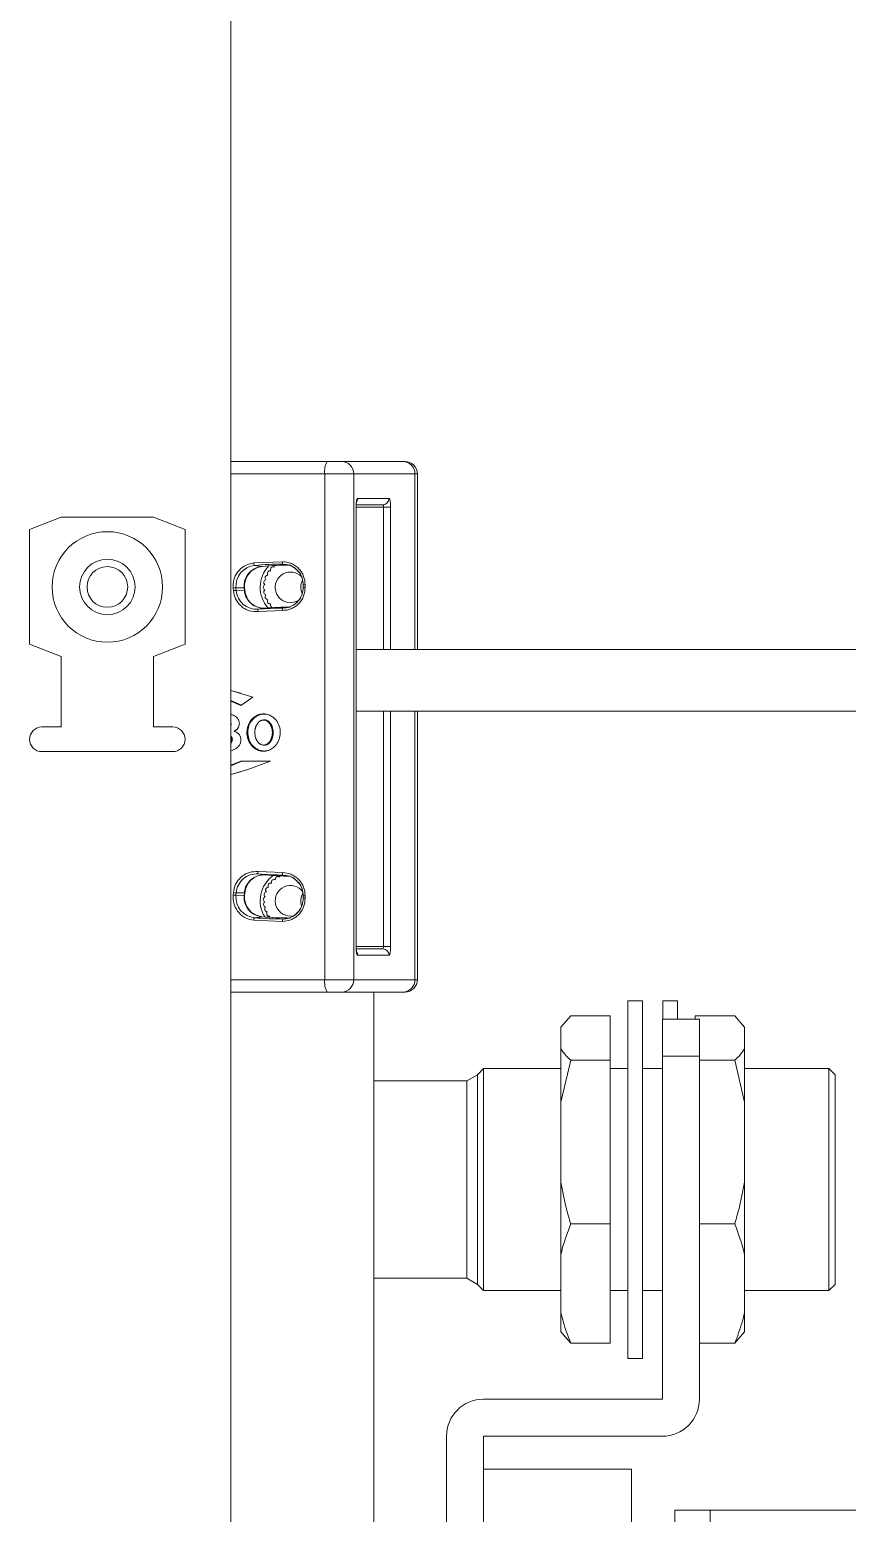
# Model space of a CAD drawing. Header units: millimetres. Extents: x 169 to 14583, y -399 to 10804.
# Drawn here: x 3056 to 3122.3, y 1993.2 to 2113.5 of the extents above; entities that cross this region are included whole.
import ezdxf

# ---------------------------------------------------------------- set-up
doc = ezdxf.new("R2010")
doc.units = ezdxf.units.MM
doc.header["$LTSCALE"] = 35

msp = doc.modelspace()

# ---------------------------------------------------------------- linework, layer by layer
at = {"color": 7, "linetype": 'Continuous', "lineweight": 18}
for p, q in [((3072.272, 2199.459), (3072.272, 1942.459)), ((3080.094, 2078.459), (3072.272, 2078.459)), ((3086.228, 2078.459), (3081.263, 2078.459)), ((3072.272, 2077.459), (3079.906, 2077.459)), ((3082.246, 2077.459), (3079.906, 2077.459)), ((3079.906, 2077.459), (3079.906, 2036.459)), ((3082.246, 2036.459), (3082.246, 2077.459)), ((3082.246, 2077.459), (3087.21, 2077.459)), ((3087.21, 2077.459), (3087.21, 2063.234)), ((3087.21, 2077.459), (3087.414, 2077.459)), ((3087.414, 2063.234), (3087.414, 2077.459)), ((3082.433, 2074.759), (3082.433, 2039.159)), ((3082.442, 2074.759), (3082.433, 2074.759)), ((3082.442, 2039.159), (3082.442, 2074.759)), ((3082.442, 2074.759), (3084.658, 2074.759)), ((3082.448, 2074.959), (3084.621, 2074.959)), ((3085.112, 2075.459), (3082.564, 2075.459)), ((3084.658, 2074.759), (3085.243, 2074.759)), ((3084.658, 2074.759), (3084.658, 2063.234)), ((3085.243, 2063.234), (3085.243, 2074.759)), ((3055.972, 2072.942), (3058.522, 2073.942)), ((3058.522, 2073.942), (3066.022, 2073.942)), ((3066.022, 2073.942), (3068.572, 2072.942)), ((3055.972, 2063.642), (3055.972, 2072.942)), ((3068.572, 2072.942), (3068.572, 2063.642)), ((3076.468, 2070.34), (3074.15, 2070.237)), ((3074.203, 2070.038), (3074.792, 2069.957)), ((3074.83, 2069.957), (3074.792, 2069.957)), ((3075.513, 2069.605), (3075.511, 2069.605)), ((3075.802, 2069.899), (3075.8, 2069.899)), ((3076.505, 2070.14), (3076.934, 2070.08)), ((3072.463, 2068.363), (3072.47, 2068.199)), ((3075.05, 2068.467), (3075.048, 2068.467)), ((3075.13, 2068.875), (3075.128, 2068.875)), ((3075.286, 2069.259), (3075.284, 2069.259)), ((3075.286, 2069.259), (3075.284, 2069.259)), ((3078.154, 2068.459), (3078.154, 2068.259)), ((3078.154, 2068.459), (3078.316, 2068.459)), ((3078.316, 2068.259), (3078.316, 2068.459)), ((3072.47, 2068.199), (3072.487, 2068)), ((3073.363, 2068.224), (3072.702, 2068.217)), ((3072.719, 2068.017), (3072.702, 2068.217)), ((3072.719, 2068.017), (3073.38, 2068.024)), ((3073.363, 2068.224), (3073.38, 2068.024)), ((3073.401, 2068.224), (3073.363, 2068.224)), ((3073.418, 2068.024), (3073.38, 2068.024)), ((3073.418, 2068.024), (3073.401, 2068.224)), ((3075.05, 2068.051), (3075.048, 2068.051)), ((3075.13, 2067.643), (3075.128, 2067.643)), ((3075.284, 2067.259), (3075.286, 2067.259)), ((3075.286, 2067.259), (3075.284, 2067.259)), ((3078.316, 2068.259), (3078.154, 2068.259)), ((3074.489, 2066.29), (3076.468, 2066.378)), ((3075.083, 2066.57), (3074.508, 2066.489)), ((3075.513, 2066.913), (3075.511, 2066.913)), ((3076.505, 2066.578), (3076.95, 2066.64)), ((3058.522, 2062.642), (3055.972, 2063.642)), ((3068.572, 2063.642), (3066.022, 2062.642)), ((3058.522, 2056.942), (3058.522, 2062.642)), ((3066.022, 2062.642), (3066.022, 2056.942)), ((3128.552, 2063.234), (3082.442, 2063.234)), ((3074.076, 2059.365), (3072.272, 2059.904)), ((3073.087, 2059.682), (3072.272, 2059.902)), ((3073.137, 2058.711), (3072.272, 2059.079)), ((3072.272, 2059.04), (3073.082, 2058.693)), ((3073.082, 2058.693), (3074.076, 2059.365)), ((3072.426, 2057.905), (3072.272, 2057.945)), ((3074.84, 2057.495), (3074.788, 2057.48)), ((3082.442, 2058.234), (3125.08, 2058.234)), ((3084.658, 2058.234), (3084.658, 2039.159)), ((3085.243, 2039.159), (3085.243, 2058.234)), ((3087.21, 2058.234), (3087.21, 2036.459)), ((3087.414, 2036.459), (3087.414, 2058.234)), ((3056.972, 2056.942), (3058.522, 2056.942)), ((3066.022, 2056.942), (3067.572, 2056.942)), ((3072.272, 2057.146), (3072.315, 2057.146)), ((3072.532, 2056.598), (3072.532, 2056.602)), ((3072.337, 2055.946), (3072.408, 2055.946)), ((3074.788, 2055.5), (3074.84, 2055.485)), ((3074.995, 2055.461), (3074.841, 2055.488)), ((3067.572, 2054.942), (3056.972, 2054.942)), ((3072.272, 2055.031), (3072.46, 2055.07)), ((3072.272, 2055.027), (3072.408, 2055.055)), ((3073.104, 2054.177), (3072.272, 2053.841)), ((3072.272, 2053.803), (3073.163, 2054.161)), ((3075.494, 2054.178), (3073.104, 2054.177)), ((3073.163, 2054.161), (3073.104, 2054.177)), ((3075.457, 2054.163), (3073.163, 2054.161)), ((3072.272, 2053.088), (3073.072, 2053.304)), ((3076.468, 2045.14), (3074.489, 2045.228)), ((3074.508, 2045.029), (3075.083, 2044.948)), ((3075.585, 2044.289), (3075.583, 2044.289)), ((3075.888, 2044.567), (3075.887, 2044.567)), ((3076.24, 2044.78), (3076.238, 2044.78)), ((3076.934, 2044.88), (3076.505, 2044.94)), ((3072.47, 2043.319), (3072.463, 2043.155)), ((3072.487, 2043.518), (3072.47, 2043.319)), ((3072.702, 2043.301), (3072.719, 2043.501)), ((3072.702, 2043.301), (3073.363, 2043.294)), ((3073.38, 2043.494), (3072.719, 2043.501)), ((3073.363, 2043.294), (3073.38, 2043.494)), ((3073.401, 2043.294), (3073.363, 2043.294)), ((3073.418, 2043.494), (3073.38, 2043.494)), ((3073.401, 2043.294), (3073.418, 2043.494)), ((3075.064, 2043.177), (3075.062, 2043.177)), ((3075.165, 2043.58), (3075.163, 2043.58)), ((3075.34, 2043.956), (3075.339, 2043.956)), ((3078.154, 2043.259), (3078.154, 2043.059)), ((3078.154, 2043.259), (3078.316, 2043.259)), ((3078.154, 2043.059), (3078.316, 2043.059)), ((3078.316, 2043.059), (3078.316, 2043.259)), ((3075.042, 2042.762), (3075.041, 2042.762)), ((3075.101, 2042.351), (3075.099, 2042.351)), ((3075.237, 2041.959), (3075.235, 2041.959)), ((3074.15, 2041.281), (3076.468, 2041.178)), ((3074.203, 2041.48), (3074.792, 2041.561)), ((3074.83, 2041.561), (3074.792, 2041.561)), ((3075.446, 2041.601), (3075.444, 2041.601)), ((3076.505, 2041.378), (3076.95, 2041.44)), ((3077.124, 2041.609), (3077.388, 2041.638)), ((3082.433, 2039.159), (3082.442, 2039.159)), ((3084.658, 2039.159), (3082.442, 2039.159)), ((3084.621, 2038.959), (3082.448, 2038.959)), ((3082.564, 2038.459), (3085.112, 2038.459)), ((3084.658, 2039.159), (3085.243, 2039.159)), ((3079.906, 2036.459), (3072.272, 2036.459)), ((3079.906, 2036.459), (3082.246, 2036.459)), ((3087.21, 2036.459), (3082.246, 2036.459)), ((3087.414, 2036.459), (3087.21, 2036.459)), ((3080.094, 2035.459), (3072.272, 2035.459)), ((3086.228, 2035.459), (3081.263, 2035.459)), ((3083.872, 1962.823), (3083.872, 2035.459)), ((3086.414, 2035.459), (3086.228, 2035.459)), ((3105.675, 2034.759), (3104.475, 2034.759)), ((3104.475, 2034.759), (3104.475, 2005.759)), ((3105.675, 2034.759), (3105.675, 2005.759)), ((3108.505, 2034.759), (3107.305, 2034.759)), ((3107.305, 2034.759), (3107.305, 2033.259)), ((3108.505, 2034.759), (3108.505, 2033.259)), ((3099.047, 2032.607), (3099.839, 2033.525)), ((3103.047, 2033.525), (3099.839, 2033.525)), ((3103.047, 2033.525), (3103.047, 2029.927)), ((3109.934, 2033.525), (3113.141, 2033.525)), ((3109.934, 2033.525), (3109.934, 2033.259)), ((3113.934, 2032.607), (3113.141, 2033.525)), ((3099.047, 2032.607), (3099.047, 2030.845)), ((3107.272, 2030.259), (3107.272, 2033.259)), ((3107.272, 2033.259), (3110.272, 2033.259)), ((3110.272, 2033.259), (3110.272, 2030.259)), ((3113.934, 2032.607), (3113.934, 2030.845)), ((3099.047, 2030.845), (3099.047, 2026.541)), ((3099.047, 2026.541), (3099.839, 2029.927)), ((3103.047, 2029.927), (3099.839, 2029.927)), ((3103.047, 2029.927), (3103.047, 2016.66)), ((3107.272, 2030.259), (3107.272, 2002.459)), ((3110.272, 2030.259), (3107.272, 2030.259)), ((3110.272, 2030.259), (3110.272, 2002.459)), ((3110.272, 2029.927), (3113.141, 2029.927)), ((3113.934, 2026.541), (3113.141, 2029.927)), ((3113.934, 2030.845), (3113.934, 2026.541)), ((3092.272, 2028.759), (3091.406, 2028.259)), ((3092.772, 2029.259), (3092.272, 2028.759)), ((3092.272, 2028.759), (3092.272, 2011.759)), ((3099.047, 2029.259), (3092.772, 2029.259)), ((3092.772, 2029.259), (3092.772, 2011.259)), ((3104.475, 2029.259), (3103.047, 2029.259)), ((3107.272, 2029.259), (3105.675, 2029.259)), ((3120.772, 2029.259), (3113.934, 2029.259)), ((3121.272, 2028.759), (3120.772, 2029.259)), ((3120.772, 2029.259), (3120.772, 2011.259)), ((3121.272, 2028.759), (3121.272, 2011.759)), ((3091.406, 2028.259), (3083.872, 2028.259)), ((3091.406, 2028.259), (3091.406, 2012.259)), ((3099.047, 2026.541), (3099.047, 2020.047)), ((3113.934, 2026.541), (3113.934, 2020.047)), ((3099.047, 2020.047), (3099.047, 2014.193)), ((3113.934, 2020.047), (3113.934, 2014.193)), ((3103.047, 2016.66), (3099.839, 2016.66)), ((3103.047, 2016.66), (3103.047, 2006.993)), ((3110.272, 2016.66), (3113.141, 2016.66)), ((3099.047, 2014.193), (3099.047, 2009.46)), ((3113.934, 2014.193), (3113.934, 2009.46)), ((3083.872, 2012.259), (3091.406, 2012.259)), ((3091.406, 2012.259), (3092.272, 2011.759)), ((3092.272, 2011.759), (3092.772, 2011.259)), ((3092.772, 2011.259), (3099.047, 2011.259)), ((3103.047, 2011.259), (3104.475, 2011.259)), ((3105.675, 2011.259), (3107.272, 2011.259)), ((3113.934, 2011.259), (3120.772, 2011.259)), ((3120.772, 2011.259), (3121.272, 2011.759)), ((3099.047, 2009.46), (3099.047, 2007.911)), ((3113.934, 2009.46), (3113.934, 2007.911)), ((3099.047, 2007.911), (3099.839, 2006.993)), ((3103.047, 2006.993), (3099.839, 2006.993)), ((3110.272, 2006.993), (3113.141, 2006.993)), ((3113.934, 2007.911), (3113.141, 2006.993)), ((3104.475, 2005.759), (3105.675, 2005.759)), ((3107.272, 2002.459), (3092.772, 2002.459)), ((3089.772, 1999.459), (3089.772, 1963.245)), ((3092.772, 1996.779), (3092.772, 1999.459)), ((3092.772, 1999.459), (3107.272, 1999.459)), ((3092.772, 1996.779), (3092.772, 1991.779)), ((3104.772, 1996.779), (3092.772, 1996.779)), ((3104.772, 1991.779), (3104.772, 1996.779)), ((3108.272, 1981.659), (3108.272, 1993.459)), ((3108.272, 1993.459), (3111.159, 1993.459)), ((3111.159, 1993.459), (3111.159, 1981.659)), ((3111.159, 1993.459), (3198.272, 1993.459))]:
    msp.add_line(p, q, dxfattribs=at)
at = {"color": 7, "linetype": 'Continuous', "lineweight": 18, "flags": 128}
for points in [[(3075.812, 2070.026), (3075.797, 2069.965), (3075.8, 2069.899)], [(3075.813, 2070.026), (3075.799, 2069.965), (3075.802, 2069.899)], [(3077.124, 2067.009), (3077.594, 2067.104), (3077.799, 2067.215)], [(3072.272, 2053.086), (3073.663, 2053.487), (3075.494, 2054.178)], [(3076.263, 2044.874), (3076.251, 2044.844), (3076.238, 2044.78)], [(3076.265, 2044.874), (3076.252, 2044.844), (3076.24, 2044.78)], [(3075.444, 2041.601), (3075.425, 2041.538), (3075.423, 2041.515)], [(3075.446, 2041.601), (3075.427, 2041.538), (3075.425, 2041.515)]]:
    msp.add_lwpolyline(points, dxfattribs=at)
at = {"color": 7, "linetype": 'Continuous', "lineweight": 18}
for radius in [4.48, 2.25, 1.65]:
    msp.add_circle((3062.272, 2068.292), radius, dxfattribs=at)
for centre, radius, start, end in [((3081.381, 2077.7), 1.495, 149.48992, 189.2883), ((3081.254, 2077.468), 0.991, 359.49284, 89.4837), ((3086.219, 2077.468), 0.991, 359.49284, 89.4837), ((3086.414, 2077.459), 1, 0, 90), ((3082.057, 2075.459), 0.507, 329.30754, 0.03296), ((3084.616, 2075.455), 0.496, 270.5163, 0.50716), ((3084.363, 2074.807), 0.299, 350.7117, 30.51008), ((3074.367, 2068.373), 1.673, 95.62679, 185.37957), ((3074.948, 2068.373), 1.592, 95.62679, 185.37957), ((3074.986, 2068.373), 1.592, 95.62679, 185.37957), ((3074.481, 2070.219), 0.332, 176.93988, 213.18707), ((3076.505, 2044.199), 25.941, 90.00014, 95.08986), ((3077.197, 2068.259), 2.531, 136.58193, 221.30764), ((3077.087, 2044.196), 25.863, 90.00014, 95.08986), ((3077.124, 2044.196), 25.863, 90.00014, 95.08986), ((3075.471, 2069.384), 0.224, 79.51657, 213.92578), ((3075.473, 2069.384), 0.225, 90.8036, 213.82123), ((3075.717, 2069.692), 0.223, 67.98663, 203.03684), ((3075.721, 2069.691), 0.225, 90.83017, 202.64031), ((3076.779, 2070.294), 0.314, 171.48456, 209.20077), ((3076.494, 2068.483), 1.657, 19.66621, 89.61195), ((3075.138, 2068.259), 0.226, 113.30924, 246.69076), ((3075.14, 2068.259), 0.226, 113.30924, 246.69076), ((3075.176, 2068.654), 0.226, 102.19032, 235.69815), ((3075.178, 2068.654), 0.226, 102.19032, 235.69815), ((3075.288, 2069.034), 0.225, 90.92551, 224.79366), ((3075.29, 2069.034), 0.225, 90.92551, 224.79366), ((3077.124, 2068.252), 1.243, 43.14002, 269.99732), ((3079.222, 2068.259), 1.269, 152.75407, 203.54469), ((3073.002, 2062.665), 5.559, 93.09328, 95.49253), ((3073.019, 2062.466), 5.559, 93.09328, 95.49253), ((3074.375, 2068.144), 1.661, 184.38029, 274.61022), ((3074.956, 2068.145), 1.58, 184.38029, 274.61022), ((3074.995, 2068.146), 1.582, 184.40856, 269.57107), ((3075.176, 2067.864), 0.226, 124.30185, 257.80968), ((3075.178, 2067.864), 0.226, 124.30185, 257.80968), ((3075.288, 2067.484), 0.225, 135.20634, 269.07449), ((3075.29, 2067.484), 0.225, 135.20634, 269.07449), ((3075.471, 2067.134), 0.224, 146.07422, 280.48343), ((3075.473, 2067.134), 0.225, 146.17877, 269.1964), ((3076.497, 2068.23), 1.653, 270.27704, 339.37184), ((3074.78, 2066.362), 0.299, 154.92702, 193.96302), ((3076.505, 2044.075), 22.503, 90.00014, 95.08986), ((3077.087, 2044.077), 22.582, 90.00014, 95.08986), ((3075.72, 2066.827), 0.226, 157.48958, 251.23398), ((3075.722, 2066.827), 0.226, 157.49018, 251.15181), ((3076.779, 2066.424), 0.314, 150.79923, 188.51544), ((3056.972, 2055.942), 1, 90, 180), ((3067.572, 2055.942), 1, 0, 90), ((3056.972, 2055.942), 1, 180, 270), ((3067.572, 2055.942), 1, 270, 0), ((3074.375, 2043.374), 1.661, 85.38978, 175.61971), ((3074.956, 2043.373), 1.58, 85.38978, 175.61971), ((3074.995, 2043.372), 1.582, 90.42893, 175.59144), ((3074.78, 2045.156), 0.299, 166.03698, 205.07298), ((3076.505, 2067.443), 22.503, 264.91014, 269.99986), ((3077.191, 2042.858), 2.526, 126.00828, 211.35893), ((3077.087, 2067.44), 22.582, 264.91014, 269.99986), ((3075.53, 2044.071), 0.224, 76.44317, 211.01786), ((3075.533, 2044.071), 0.225, 90.75713, 210.88765), ((3075.792, 2044.365), 0.223, 64.88727, 200.11361), ((3075.796, 2044.365), 0.225, 90.78152, 199.69964), ((3076.105, 2044.602), 0.221, 53.26557, 189.11967), ((3076.109, 2044.601), 0.224, 90.59102, 188.68988), ((3076.779, 2045.094), 0.314, 171.48456, 209.20077), ((3076.494, 2043.283), 1.657, 19.66621, 89.61195), ((3073.002, 2048.853), 5.559, 264.50747, 266.90672), ((3073.019, 2049.052), 5.559, 264.50747, 266.90672), ((3074.367, 2043.145), 1.673, 174.62043, 264.37321), ((3074.948, 2043.145), 1.592, 174.62043, 264.37321), ((3074.986, 2043.145), 1.592, 174.62043, 264.37321), ((3075.141, 2042.965), 0.226, 110.34889, 243.73956), ((3075.143, 2042.965), 0.226, 110.34889, 243.73956), ((3075.199, 2043.357), 0.226, 99.19202, 232.77492), ((3075.201, 2043.357), 0.226, 99.19202, 232.77492), ((3075.33, 2043.731), 0.225, 87.88758, 221.88566), ((3075.332, 2043.731), 0.225, 90.91807, 221.85715), ((3077.122, 2042.85), 1.241, 35.76218, 270.07628), ((3079.222, 2042.859), 1.269, 150.4028, 199.26564), ((3075.158, 2042.569), 0.226, 121.37225, 254.82194), ((3075.16, 2042.569), 0.226, 121.37225, 254.82194), ((3075.251, 2042.184), 0.226, 132.2957, 266.04699), ((3075.253, 2042.184), 0.226, 132.2957, 266.04699), ((3075.415, 2041.824), 0.225, 143.16783, 277.41879), ((3075.418, 2041.824), 0.225, 143.24527, 269.15214), ((3076.497, 2043.03), 1.653, 270.27704, 339.37184), ((3074.481, 2041.298), 0.332, 146.81293, 183.06012), ((3076.505, 2067.319), 25.941, 264.91014, 269.99986), ((3077.087, 2067.322), 25.863, 264.91014, 269.99986), ((3077.124, 2067.322), 25.863, 264.91014, 269.99986), ((3076.779, 2041.224), 0.314, 150.79923, 188.51544), ((3082.057, 2038.459), 0.507, 359.96772, 30.28586), ((3084.363, 2039.111), 0.299, 329.48992, 9.2883), ((3084.616, 2038.463), 0.496, 359.49284, 89.4837), ((3081.381, 2036.218), 1.495, 170.7117, 210.51008), ((3081.254, 2036.45), 0.991, 270.5163, 0.50716), ((3086.219, 2036.45), 0.991, 270.5163, 0.50716), ((3086.414, 2036.459), 1, 270, 0), ((3092.772, 1999.459), 3, 90, 180), ((3107.272, 2002.459), 3, 270, 0)]:
    msp.add_arc(centre, radius, start, end, dxfattribs=at)
for points, knots in [([(3081.263, 2078.459), (3081.227, 2078.459), (3081.17, 2078.459), (3081.004, 2078.459), (3080.847, 2078.459), (3080.667, 2078.459), (3080.414, 2078.459), (3080.22, 2078.459), (3080.094, 2078.459)], [0, 0, 0, 0, 0.239443, 0.3695502, 0.4999998, 0.6301073, 0.760557, 1, 1, 1, 1]), ([(3086.41, 2078.459), (3086.411, 2078.459), (3086.471, 2078.459), (3086.348, 2078.459), (3086.228, 2078.459)], [0, 0, 0, 0, 0.0215584, 1, 1, 1, 1]), ([(3082.564, 2075.459), (3082.548, 2075.45), (3082.522, 2075.435), (3082.492, 2075.348), (3082.471, 2075.258), (3082.454, 2075.146), (3082.437, 2074.983), (3082.435, 2074.847), (3082.433, 2074.759)], [0, 0, 0, 0, 0.239443, 0.3694769, 0.4999998, 0.6300339, 0.760557, 1, 1, 1, 1]), ([(3082.442, 2074.759), (3082.443, 2074.826), (3082.445, 2074.918), (3082.454, 2075.034), (3082.463, 2075.111), (3082.473, 2075.173), (3082.482, 2075.207), (3082.482, 2075.208), (3082.482, 2075.209)], [0, 0, 0, 0, 0.3164779, 0.4363052, 0.61533, 0.775385, 0.9155727, 1, 1, 1, 1]), ([(3085.243, 2074.759), (3085.241, 2074.847), (3085.239, 2074.983), (3085.222, 2075.146), (3085.205, 2075.257), (3085.184, 2075.348), (3085.154, 2075.435), (3085.128, 2075.45), (3085.112, 2075.459)], [0, 0, 0, 0, 0.239443, 0.3694769, 0.4999998, 0.6300339, 0.760557, 1, 1, 1, 1]), ([(3074.15, 2070.237), (3073.932, 2070.194), (3073.481, 2070.105), (3072.918, 2069.662), (3072.534, 2069.053), (3072.486, 2068.588), (3072.463, 2068.363)], [0, 0, 0, 0, 0.2412019, 0.5, 0.7587981, 1, 1, 1, 1]), ([(3078.316, 2068.459), (3078.291, 2068.696), (3078.253, 2069.061), (3078.023, 2069.499), (3077.784, 2069.798), (3077.49, 2070.042), (3077.06, 2070.276), (3076.701, 2070.315), (3076.468, 2070.34)], [0, 0, 0, 0, 0.2394429, 0.3696305, 0.4999999, 0.6301875, 0.7605571, 1, 1, 1, 1]), ([(3076.922, 2070.086), (3077.095, 2070.026), (3077.392, 2069.923), (3077.608, 2069.691), (3077.698, 2069.594)], [0, 0, 0, 0, 0.5801822, 1, 1, 1, 1]), ([(3077.698, 2069.594), (3077.736, 2069.561), (3077.91, 2069.407), (3078.099, 2069.01), (3078.141, 2068.643), (3078.162, 2068.459)], [0, 0, 0, 0, 0.1213264, 0.559595, 1, 1, 1, 1]), ([(3072.487, 2068), (3072.532, 2067.766), (3072.601, 2067.406), (3072.868, 2066.99), (3073.132, 2066.713), (3073.445, 2066.496), (3073.894, 2066.301), (3074.255, 2066.294), (3074.489, 2066.29)], [0, 0, 0, 0, 0.23944295, 0.36963045, 0.49999992, 0.6301875, 0.76055705, 1, 1, 1, 1]), ([(3076.468, 2066.378), (3076.701, 2066.403), (3077.059, 2066.442), (3077.49, 2066.676), (3077.784, 2066.919), (3078.023, 2067.219), (3078.253, 2067.657), (3078.291, 2068.022), (3078.316, 2068.259)], [0, 0, 0, 0, 0.23944295, 0.36963045, 0.49999992, 0.6301875, 0.76055705, 1, 1, 1, 1]), ([(3078.162, 2068.259), (3078.141, 2068.075), (3078.1, 2067.707), (3077.902, 2067.3), (3077.717, 2067.138), (3077.669, 2067.096)], [0, 0, 0, 0, 0.426743, 0.8514159, 1, 1, 1, 1]), ([(3077.669, 2067.096), (3077.588, 2067.01), (3077.381, 2066.789), (3077.095, 2066.691), (3076.922, 2066.632)], [0, 0, 0, 0, 0.393998, 1, 1, 1, 1]), ([(3072.75, 2057.73), (3072.697, 2057.772), (3072.587, 2057.858), (3072.421, 2057.934), (3072.31, 2057.944), (3072.272, 2057.947)], [0, 0, 0, 0, 0.3766966, 0.7851374, 1, 1, 1, 1]), ([(3072.974, 2057.23), (3072.967, 2057.307), (3072.953, 2057.46), (3072.855, 2057.627), (3072.776, 2057.705), (3072.75, 2057.73)], [0, 0, 0, 0, 0.4072418, 0.8070886, 1, 1, 1, 1]), ([(3074.939, 2058.003), (3074.819, 2057.992), (3074.561, 2057.97), (3074.193, 2057.778), (3073.875, 2057.463), (3073.651, 2057.032), (3073.56, 2056.515), (3073.638, 2055.968), (3073.893, 2055.477), (3074.284, 2055.129), (3074.659, 2054.994), (3074.996, 2054.967), (3075.317, 2055.016), (3075.684, 2055.2), (3076.003, 2055.517), (3076.227, 2055.948), (3076.318, 2056.465), (3076.24, 2057.012), (3075.984, 2057.503), (3075.593, 2057.849), (3075.218, 2057.99), (3075.001, 2058), (3074.939, 2058.003)], [0, 0, 0, 0, 0.0403201, 0.0871028, 0.1358295, 0.1886366, 0.2462501, 0.3074153, 0.3688227, 0.4266413, 0.4789465, 0.5, 0.5403201, 0.5871028, 0.6358295, 0.6886366, 0.7462501, 0.8074153, 0.8688227, 0.9266413, 0.9789465, 1, 1, 1, 1]), ([(3074.995, 2057.987), (3074.875, 2057.977), (3074.618, 2057.954), (3074.255, 2057.763), (3073.941, 2057.45), (3073.72, 2057.023), (3073.632, 2056.51), (3073.71, 2055.968), (3073.965, 2055.484), (3074.353, 2055.14), (3074.722, 2055.01), (3075.05, 2054.982), (3075.222, 2055.019), (3075.334, 2055.044)], [0, 0, 0, 0, 0.0756418, 0.1623012, 0.2526674, 0.3506948, 0.4577223, 0.5713789, 0.6854306, 0.7926944, 0.8896032, 0.927542, 1, 1, 1, 1]), ([(3074.939, 2055.477), (3074.924, 2055.477), (3074.88, 2055.478), (3074.823, 2055.489), (3074.754, 2055.51), (3074.687, 2055.54), (3074.613, 2055.586), (3074.558, 2055.633), (3074.506, 2055.685), (3074.459, 2055.74), (3074.417, 2055.8), (3074.387, 2055.85), (3074.359, 2055.902), (3074.334, 2055.955), (3074.312, 2056.009), (3074.298, 2056.05), (3074.271, 2056.134), (3074.22, 2056.359), (3074.222, 2056.614), (3074.264, 2056.815), (3074.279, 2056.87), (3074.291, 2056.909), (3074.304, 2056.947), (3074.321, 2056.993), (3074.34, 2057.037), (3074.361, 2057.081), (3074.391, 2057.138), (3074.425, 2057.193), (3074.474, 2057.258), (3074.527, 2057.319), (3074.587, 2057.372), (3074.653, 2057.419), (3074.709, 2057.451), (3074.78, 2057.479), (3074.837, 2057.494), (3074.895, 2057.502), (3074.954, 2057.505), (3075.028, 2057.498), (3075.114, 2057.474), (3075.195, 2057.437), (3075.258, 2057.397), (3075.316, 2057.35), (3075.37, 2057.298), (3075.427, 2057.229), (3075.469, 2057.167), (3075.499, 2057.115), (3075.52, 2057.076), (3075.539, 2057.035), (3075.556, 2056.993), (3075.572, 2056.951), (3075.601, 2056.866), (3075.656, 2056.64), (3075.657, 2056.378), (3075.614, 2056.168), (3075.594, 2056.093), (3075.576, 2056.038), (3075.556, 2055.984), (3075.537, 2055.94), (3075.516, 2055.896), (3075.493, 2055.854), (3075.453, 2055.788), (3075.408, 2055.726), (3075.356, 2055.669), (3075.302, 2055.616), (3075.241, 2055.57), (3075.176, 2055.533), (3075.113, 2055.506), (3075.034, 2055.482), (3074.971, 2055.478), (3074.939, 2055.477)], [0, 0, 0, 0, 0.0082171, 0.0243031, 0.0323243, 0.0484006, 0.0644698, 0.0805305, 0.0885485, 0.1046005, 0.1206487, 0.1286654, 0.1366819, 0.1527241, 0.1607403, 0.1687564, 0.1767724, 0.2089061, 0.2947675, 0.3125144, 0.3213836, 0.3258176, 0.3346869, 0.3435564, 0.3524259, 0.3612956, 0.3701655, 0.387922, 0.3967928, 0.4145574, 0.4323295, 0.4412028, 0.4589924, 0.4678678, 0.4837186, 0.4918401, 0.5000218, 0.5165035, 0.5329794, 0.5494478, 0.5659082, 0.5741216, 0.5905692, 0.6070112, 0.6234492, 0.6316604, 0.6398714, 0.6480823, 0.6562931, 0.6645038, 0.6727144, 0.7056335, 0.7913858, 0.8125116, 0.8230675, 0.8336236, 0.8441798, 0.8547363, 0.8600134, 0.8705704, 0.8811279, 0.9022762, 0.9128358, 0.9233963, 0.9441664, 0.9545284, 0.9648916, 0.982164, 1, 1, 1, 1]), ([(3074.842, 2057.49), (3074.857, 2057.496), (3074.905, 2057.518), (3075.019, 2057.523), (3075.175, 2057.498), (3075.36, 2057.395), (3075.546, 2057.194), (3075.697, 2056.857), (3075.745, 2056.422), (3075.66, 2056.008), (3075.489, 2055.71), (3075.301, 2055.542), (3075.132, 2055.47), (3075.032, 2055.463), (3074.995, 2055.461)], [0, 0, 0, 0, 0.0163914, 0.0541605, 0.1162712, 0.1786133, 0.2689256, 0.3922424, 0.5493971, 0.70746, 0.8144482, 0.895703, 0.9622309, 1, 1, 1, 1]), ([(3075.328, 2057.919), (3075.277, 2057.941), (3075.171, 2057.986), (3075.056, 2057.987), (3074.995, 2057.987)], [0, 0, 0, 0, 0.4752031, 1, 1, 1, 1]), ([(3072.315, 2057.146), (3072.314, 2057.188), (3072.311, 2057.247), (3072.281, 2057.297), (3072.272, 2057.311)], [0, 0, 0, 0, 0.7125016, 1, 1, 1, 1]), ([(3072.272, 2056.997), (3072.281, 2057.01), (3072.306, 2057.048), (3072.315, 2057.102), (3072.315, 2057.139), (3072.315, 2057.146)], [0, 0, 0, 0, 0.2911543, 0.8729477, 1, 1, 1, 1]), ([(3072.532, 2056.602), (3072.58, 2056.625), (3072.654, 2056.66), (3072.746, 2056.719), (3072.787, 2056.757), (3072.807, 2056.775)], [0, 0, 0, 0, 0.4928055, 0.7446149, 1, 1, 1, 1]), ([(3072.978, 2056.302), (3072.94, 2056.349), (3072.843, 2056.466), (3072.677, 2056.552), (3072.561, 2056.589), (3072.532, 2056.598)], [0, 0, 0, 0, 0.3299461, 0.8273707, 1, 1, 1, 1]), ([(3072.807, 2056.775), (3072.846, 2056.823), (3072.922, 2056.918), (3072.968, 2057.082), (3072.972, 2057.187), (3072.974, 2057.23)], [0, 0, 0, 0, 0.3682322, 0.7381935, 1, 1, 1, 1]), ([(3073.097, 2055.875), (3073.094, 2055.955), (3073.087, 2056.107), (3073.013, 2056.24), (3072.978, 2056.302)], [0, 0, 0, 0, 0.5285502, 1, 1, 1, 1]), ([(3072.408, 2055.946), (3072.405, 2055.982), (3072.399, 2056.054), (3072.349, 2056.147), (3072.296, 2056.187), (3072.272, 2056.206)], [0, 0, 0, 0, 0.3510244, 0.7035232, 1, 1, 1, 1]), ([(3072.272, 2056.136), (3072.272, 2056.136), (3072.297, 2056.116), (3072.322, 2056.052), (3072.336, 2055.986), (3072.337, 2055.95), (3072.337, 2055.946)], [0, 0, 0, 0, 0.0021826, 0.4712789, 0.9400544, 1, 1, 1, 1]), ([(3072.337, 2055.946), (3072.335, 2055.91), (3072.331, 2055.841), (3072.309, 2055.757), (3072.282, 2055.716), (3072.272, 2055.702)], [0, 0, 0, 0, 0.4217943, 0.8012573, 1, 1, 1, 1]), ([(3072.272, 2055.615), (3072.295, 2055.635), (3072.348, 2055.683), (3072.399, 2055.8), (3072.405, 2055.894), (3072.408, 2055.946)], [0, 0, 0, 0, 0.2454693, 0.5790468, 1, 1, 1, 1]), ([(3072.408, 2055.055), (3072.458, 2055.071), (3072.55, 2055.102), (3072.673, 2055.171), (3072.744, 2055.224), (3072.779, 2055.251)], [0, 0, 0, 0, 0.37507705, 0.68520379, 1, 1, 1, 1]), ([(3072.779, 2055.251), (3072.814, 2055.281), (3072.877, 2055.335), (3072.953, 2055.43), (3072.989, 2055.495), (3073.007, 2055.528)], [0, 0, 0, 0, 0.38604059, 0.68997735, 1, 1, 1, 1]), ([(3073.007, 2055.528), (3073.026, 2055.567), (3073.061, 2055.64), (3073.091, 2055.758), (3073.095, 2055.835), (3073.097, 2055.875)], [0, 0, 0, 0, 0.3572931, 0.6741174, 1, 1, 1, 1]), ([(3074.489, 2045.228), (3074.255, 2045.224), (3073.895, 2045.217), (3073.446, 2045.021), (3073.132, 2044.805), (3072.868, 2044.528), (3072.601, 2044.112), (3072.532, 2043.752), (3072.487, 2043.518)], [0, 0, 0, 0, 0.2394429, 0.3696305, 0.4999999, 0.6301875, 0.7605571, 1, 1, 1, 1]), ([(3078.316, 2043.259), (3078.291, 2043.496), (3078.253, 2043.861), (3078.023, 2044.299), (3077.784, 2044.598), (3077.49, 2044.842), (3077.06, 2045.076), (3076.701, 2045.115), (3076.468, 2045.14)], [0, 0, 0, 0, 0.2394429, 0.3696305, 0.4999999, 0.6301875, 0.7605571, 1, 1, 1, 1]), ([(3076.922, 2044.886), (3077.095, 2044.826), (3077.392, 2044.723), (3077.608, 2044.491), (3077.698, 2044.394)], [0, 0, 0, 0, 0.5801822, 1, 1, 1, 1]), ([(3077.698, 2044.394), (3077.736, 2044.361), (3077.91, 2044.207), (3078.099, 2043.81), (3078.141, 2043.443), (3078.162, 2043.259)], [0, 0, 0, 0, 0.1213264, 0.559595, 1, 1, 1, 1]), ([(3072.463, 2043.155), (3072.486, 2042.93), (3072.534, 2042.465), (3072.918, 2041.855), (3073.481, 2041.413), (3073.932, 2041.324), (3074.15, 2041.281)], [0, 0, 0, 0, 0.2412019, 0.5, 0.7587981, 1, 1, 1, 1]), ([(3076.468, 2041.178), (3076.701, 2041.203), (3077.059, 2041.242), (3077.49, 2041.476), (3077.784, 2041.719), (3078.023, 2042.019), (3078.253, 2042.457), (3078.291, 2042.822), (3078.316, 2043.059)], [0, 0, 0, 0, 0.2394429, 0.3696305, 0.4999999, 0.6301875, 0.7605571, 1, 1, 1, 1]), ([(3078.162, 2043.059), (3078.141, 2042.875), (3078.1, 2042.507), (3077.902, 2042.1), (3077.717, 2041.938), (3077.669, 2041.896)], [0, 0, 0, 0, 0.426743, 0.8514159, 1, 1, 1, 1]), ([(3077.669, 2041.896), (3077.588, 2041.81), (3077.381, 2041.589), (3077.095, 2041.491), (3076.922, 2041.432)], [0, 0, 0, 0, 0.393998, 1, 1, 1, 1]), ([(3082.433, 2039.159), (3082.435, 2039.071), (3082.437, 2038.935), (3082.454, 2038.772), (3082.471, 2038.661), (3082.492, 2038.57), (3082.522, 2038.483), (3082.548, 2038.468), (3082.564, 2038.459)], [0, 0, 0, 0, 0.239443, 0.3694769, 0.4999998, 0.6300339, 0.760557, 1, 1, 1, 1]), ([(3082.483, 2038.708), (3082.483, 2038.708), (3082.484, 2038.703), (3082.477, 2038.728), (3082.466, 2038.782), (3082.455, 2038.866), (3082.445, 2038.988), (3082.443, 2039.092), (3082.442, 2039.159)], [0, 0, 0, 0, 0.01385948, 0.15785375, 0.34284313, 0.50975747, 0.68322528, 1, 1, 1, 1]), ([(3085.112, 2038.459), (3085.128, 2038.468), (3085.154, 2038.483), (3085.184, 2038.57), (3085.205, 2038.66), (3085.222, 2038.772), (3085.239, 2038.935), (3085.241, 2039.071), (3085.243, 2039.159)], [0, 0, 0, 0, 0.239443, 0.3694769, 0.4999998, 0.6300339, 0.760557, 1, 1, 1, 1]), ([(3080.094, 2035.459), (3080.22, 2035.459), (3080.414, 2035.459), (3080.667, 2035.459), (3080.847, 2035.459), (3081.004, 2035.459), (3081.17, 2035.459), (3081.227, 2035.459), (3081.263, 2035.459)], [0, 0, 0, 0, 0.239443, 0.3698927, 0.5000002, 0.6304498, 0.760557, 1, 1, 1, 1]), ([(3099.839, 2029.927), (3099.719, 2030.04), (3099.396, 2030.342), (3099.181, 2030.652), (3099.047, 2030.845)], [0, 0, 0, 0, 0.3735948, 1, 1, 1, 1]), ([(3113.141, 2029.927), (3113.261, 2030.04), (3113.584, 2030.342), (3113.799, 2030.652), (3113.934, 2030.845)], [0, 0, 0, 0, 0.3735948, 1, 1, 1, 1]), ([(3099.839, 2016.66), (3099.719, 2017.077), (3099.396, 2018.193), (3099.181, 2019.333), (3099.047, 2020.047)], [0, 0, 0, 0, 0.3735948, 1, 1, 1, 1]), ([(3113.141, 2016.66), (3113.261, 2017.077), (3113.584, 2018.193), (3113.799, 2019.333), (3113.934, 2020.047)], [0, 0, 0, 0, 0.3735948, 1, 1, 1, 1]), ([(3099.047, 2014.193), (3099.059, 2014.248), (3099.248, 2015.081), (3099.554, 2015.897), (3099.839, 2016.66)], [0, 0, 0, 0, 0.0658492, 1, 1, 1, 1]), ([(3113.934, 2014.193), (3113.921, 2014.248), (3113.732, 2015.081), (3113.427, 2015.897), (3113.141, 2016.66)], [0, 0, 0, 0, 0.0658492, 1, 1, 1, 1]), ([(3099.839, 2006.993), (3099.623, 2007.555), (3099.31, 2008.37), (3099.109, 2009.202), (3099.047, 2009.46)], [0, 0, 0, 0, 0.6894079, 1, 1, 1, 1]), ([(3113.141, 2006.993), (3113.357, 2007.555), (3113.671, 2008.37), (3113.871, 2009.202), (3113.934, 2009.46)], [0, 0, 0, 0, 0.6894079, 1, 1, 1, 1])]:
    msp.add_open_spline(points, degree=3, knots=knots, dxfattribs=at)

doc.saveas('drawing.dxf')
